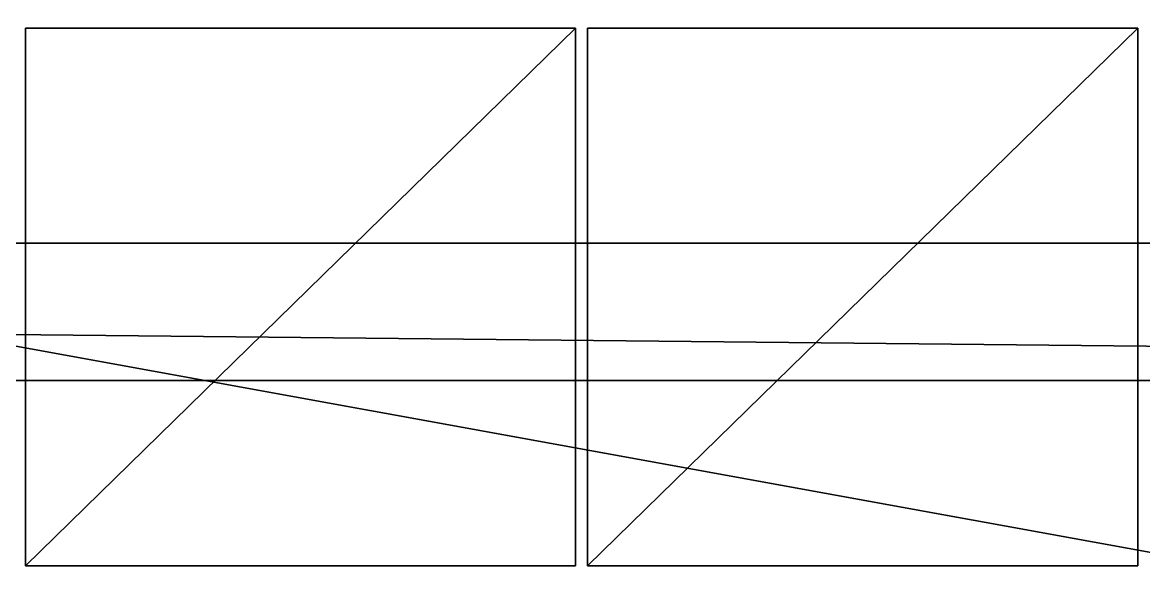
# Model space of a CAD drawing. Header units: millimetres. Extents: x -3100 to 14040, y -1280 to 1295.
# Drawn here: x 9399 to 10542, y -665 to -105 of the extents above; entities that cross this region are included whole.
import ezdxf

# ---------------------------------------------------------------- set-up
doc = ezdxf.new("R2010")
doc.units = ezdxf.units.MM

msp = doc.modelspace()

# ---------------------------------------------------------------- linework, layer by layer
at = {"layer": 'CAD_75LAB'}
for points in [[(14040, -1280, 1160), (-40, -1280, 1160), (-40, 1280, 1160)], [(14040, 1280, 1160), (14040, -1280, 1160), (-40, 1280, 1160)], [(14040, -1280, 1250), (-40, 1280, 1250), (-40, -1280, 1250)], [(14040, 1280, 1250), (-40, 1280, 1250), (14040, -1280, 1250)], [(9402, -659, 1253), (9402, -111, 1397), (9402, -111, 1253)], [(9402, -659, 1397), (9402, -111, 1397), (9402, -659, 1253)], [(9963, -111, 1253), (9402, -111, 1253), (9402, -111, 1397)], [(9963, -111, 1397), (9963, -111, 1253), (9402, -111, 1397)], [(9963, -111, 1253), (9402, -659, 1253), (9402, -111, 1253)], [(9963, -111, 1253), (9963, -659, 1253), (9402, -659, 1253)], [(9963, -111, 1397), (9402, -111, 1397), (9402, -659, 1397)], [(9963, -111, 1397), (9402, -659, 1397), (9963, -659, 1397)], [(9402, -659, 1403), (9402, -111, 1547), (9402, -111, 1403)], [(9402, -659, 1547), (9402, -111, 1547), (9402, -659, 1403)], [(9963, -111, 1403), (9402, -111, 1403), (9402, -111, 1547)], [(9963, -111, 1547), (9963, -111, 1403), (9402, -111, 1547)], [(9963, -111, 1403), (9402, -659, 1403), (9402, -111, 1403)], [(9963, -111, 1403), (9963, -659, 1403), (9402, -659, 1403)], [(9963, -111, 1547), (9402, -111, 1547), (9402, -659, 1547)], [(9963, -111, 1547), (9402, -659, 1547), (9963, -659, 1547)], [(9402, -659, 1553), (9402, -111, 1697), (9402, -111, 1553)], [(9402, -659, 1697), (9402, -111, 1697), (9402, -659, 1553)], [(9963, -111, 1553), (9402, -111, 1553), (9402, -111, 1697)], [(9963, -111, 1697), (9963, -111, 1553), (9402, -111, 1697)], [(9963, -111, 1553), (9402, -659, 1553), (9402, -111, 1553)], [(9963, -111, 1553), (9963, -659, 1553), (9402, -659, 1553)], [(9963, -111, 1697), (9402, -111, 1697), (9402, -659, 1697)], [(9963, -111, 1697), (9402, -659, 1697), (9963, -659, 1697)], [(9402, -659, 1703), (9402, -111, 1847), (9402, -111, 1703)], [(9402, -659, 1847), (9402, -111, 1847), (9402, -659, 1703)], [(9963, -111, 1703), (9402, -111, 1703), (9402, -111, 1847)], [(9963, -111, 1847), (9963, -111, 1703), (9402, -111, 1847)], [(9963, -111, 1703), (9402, -659, 1703), (9402, -111, 1703)], [(9963, -111, 1703), (9963, -659, 1703), (9402, -659, 1703)], [(9963, -111, 1847), (9402, -111, 1847), (9402, -659, 1847)], [(9963, -111, 1847), (9402, -659, 1847), (9963, -659, 1847)], [(9402, -659, 1853), (9402, -111, 1997), (9402, -111, 1853)], [(9402, -659, 1997), (9402, -111, 1997), (9402, -659, 1853)], [(9963, -111, 1853), (9402, -111, 1853), (9402, -111, 1997)], [(9963, -111, 1997), (9963, -111, 1853), (9402, -111, 1997)], [(9963, -111, 1853), (9402, -659, 1853), (9402, -111, 1853)], [(9963, -111, 1853), (9963, -659, 1853), (9402, -659, 1853)], [(9963, -111, 1997), (9402, -111, 1997), (9402, -659, 1997)], [(9963, -111, 1997), (9402, -659, 1997), (9963, -659, 1997)], [(9402, -659, 2003), (9402, -111, 2147), (9402, -111, 2003)], [(9402, -659, 2147), (9402, -111, 2147), (9402, -659, 2003)], [(9963, -111, 2003), (9402, -111, 2003), (9402, -111, 2147)], [(9963, -111, 2147), (9963, -111, 2003), (9402, -111, 2147)], [(9963, -111, 2003), (9402, -659, 2003), (9402, -111, 2003)], [(9963, -111, 2003), (9963, -659, 2003), (9402, -659, 2003)], [(9963, -111, 2147), (9402, -111, 2147), (9402, -659, 2147)], [(9963, -111, 2147), (9402, -659, 2147), (9963, -659, 2147)], [(9402, -659, 2153), (9402, -111, 2297), (9402, -111, 2153)], [(9402, -659, 2297), (9402, -111, 2297), (9402, -659, 2153)], [(9963, -111, 2153), (9402, -111, 2153), (9402, -111, 2297)], [(9963, -111, 2297), (9963, -111, 2153), (9402, -111, 2297)], [(9963, -111, 2153), (9402, -659, 2153), (9402, -111, 2153)], [(9963, -111, 2153), (9963, -659, 2153), (9402, -659, 2153)], [(9963, -111, 2297), (9402, -111, 2297), (9402, -659, 2297)], [(9963, -111, 2297), (9402, -659, 2297), (9963, -659, 2297)], [(9402, -659, 2303), (9402, -111, 2447), (9402, -111, 2303)], [(9402, -659, 2447), (9402, -111, 2447), (9402, -659, 2303)], [(9963, -111, 2303), (9402, -111, 2303), (9402, -111, 2447)], [(9963, -111, 2447), (9963, -111, 2303), (9402, -111, 2447)], [(9963, -111, 2303), (9402, -659, 2303), (9402, -111, 2303)], [(9963, -111, 2303), (9963, -659, 2303), (9402, -659, 2303)], [(9963, -111, 2447), (9402, -111, 2447), (9402, -659, 2447)], [(9963, -111, 2447), (9402, -659, 2447), (9963, -659, 2447)], [(9402, -659, 2453), (9402, -111, 2597), (9402, -111, 2453)], [(9402, -659, 2597), (9402, -111, 2597), (9402, -659, 2453)], [(9963, -111, 2453), (9402, -111, 2453), (9402, -111, 2597)], [(9963, -111, 2597), (9963, -111, 2453), (9402, -111, 2597)], [(9963, -111, 2453), (9402, -659, 2453), (9402, -111, 2453)], [(9963, -111, 2453), (9963, -659, 2453), (9402, -659, 2453)], [(9963, -111, 2597), (9402, -111, 2597), (9402, -659, 2597)], [(9963, -111, 2597), (9402, -659, 2597), (9963, -659, 2597)], [(9402, -659, 2603), (9402, -111, 2747), (9402, -111, 2603)], [(9402, -659, 2747), (9402, -111, 2747), (9402, -659, 2603)], [(9963, -111, 2603), (9402, -111, 2603), (9402, -111, 2747)], [(9963, -111, 2747), (9963, -111, 2603), (9402, -111, 2747)], [(9963, -111, 2603), (9402, -659, 2603), (9402, -111, 2603)], [(9963, -111, 2603), (9963, -659, 2603), (9402, -659, 2603)], [(9963, -111, 2747), (9402, -111, 2747), (9402, -659, 2747)], [(9963, -111, 2747), (9402, -659, 2747), (9963, -659, 2747)], [(9402, -659, 2753), (9402, -111, 2897), (9402, -111, 2753)], [(9402, -659, 2897), (9402, -111, 2897), (9402, -659, 2753)], [(9963, -111, 2753), (9402, -111, 2753), (9402, -111, 2897)], [(9963, -111, 2897), (9963, -111, 2753), (9402, -111, 2897)], [(9963, -111, 2753), (9402, -659, 2753), (9402, -111, 2753)], [(9963, -111, 2753), (9963, -659, 2753), (9402, -659, 2753)], [(9963, -111, 2897), (9402, -111, 2897), (9402, -659, 2897)], [(9963, -111, 2897), (9402, -659, 2897), (9963, -659, 2897)], [(9402, -659, 2903), (9402, -111, 3047), (9402, -111, 2903)], [(9402, -659, 3047), (9402, -111, 3047), (9402, -659, 2903)], [(9963, -111, 2903), (9402, -111, 2903), (9402, -111, 3047)], [(9963, -111, 3047), (9963, -111, 2903), (9402, -111, 3047)], [(9963, -111, 2903), (9402, -659, 2903), (9402, -111, 2903)], [(9963, -111, 2903), (9963, -659, 2903), (9402, -659, 2903)], [(9963, -111, 3047), (9402, -111, 3047), (9402, -659, 3047)], [(9963, -111, 3047), (9402, -659, 3047), (9963, -659, 3047)], [(9402, -659, 3053), (9402, -111, 3197), (9402, -111, 3053)], [(9402, -659, 3197), (9402, -111, 3197), (9402, -659, 3053)], [(9963, -111, 3053), (9402, -111, 3053), (9402, -111, 3197)], [(9963, -111, 3197), (9963, -111, 3053), (9402, -111, 3197)], [(9963, -111, 3053), (9402, -659, 3053), (9402, -111, 3053)], [(9963, -111, 3053), (9963, -659, 3053), (9402, -659, 3053)], [(9963, -111, 3197), (9402, -111, 3197), (9402, -659, 3197)], [(9963, -111, 3197), (9402, -659, 3197), (9963, -659, 3197)], [(9402, -659, 3203), (9402, -111, 3347), (9402, -111, 3203)], [(9402, -659, 3347), (9402, -111, 3347), (9402, -659, 3203)], [(9963, -111, 3203), (9402, -111, 3203), (9402, -111, 3347)], [(9963, -111, 3347), (9963, -111, 3203), (9402, -111, 3347)], [(9963, -111, 3203), (9402, -659, 3203), (9402, -111, 3203)], [(9963, -111, 3203), (9963, -659, 3203), (9402, -659, 3203)], [(9963, -111, 3347), (9402, -111, 3347), (9402, -659, 3347)], [(9963, -111, 3347), (9402, -659, 3347), (9963, -659, 3347)], [(9402, -659, 3353), (9402, -111, 3497), (9402, -111, 3353)], [(9402, -659, 3497), (9402, -111, 3497), (9402, -659, 3353)], [(9963, -111, 3353), (9402, -111, 3353), (9402, -111, 3497)], [(9963, -111, 3497), (9963, -111, 3353), (9402, -111, 3497)], [(9963, -111, 3353), (9402, -659, 3353), (9402, -111, 3353)], [(9963, -111, 3353), (9963, -659, 3353), (9402, -659, 3353)], [(9963, -111, 3497), (9402, -111, 3497), (9402, -659, 3497)], [(9963, -111, 3497), (9402, -659, 3497), (9963, -659, 3497)], [(9402, -659, 3503), (9402, -111, 3647), (9402, -111, 3503)], [(9402, -659, 3647), (9402, -111, 3647), (9402, -659, 3503)], [(9963, -111, 3503), (9402, -111, 3503), (9402, -111, 3647)], [(9963, -111, 3647), (9963, -111, 3503), (9402, -111, 3647)], [(9963, -111, 3503), (9402, -659, 3503), (9402, -111, 3503)], [(9963, -111, 3503), (9963, -659, 3503), (9402, -659, 3503)], [(9963, -111, 3647), (9402, -111, 3647), (9402, -659, 3647)], [(9963, -111, 3647), (9402, -659, 3647), (9963, -659, 3647)], [(9402, -659, 3653), (9402, -111, 3797), (9402, -111, 3653)], [(9402, -659, 3797), (9402, -111, 3797), (9402, -659, 3653)], [(9963, -111, 3653), (9402, -111, 3653), (9402, -111, 3797)], [(9963, -111, 3797), (9963, -111, 3653), (9402, -111, 3797)], [(9963, -111, 3653), (9402, -659, 3653), (9402, -111, 3653)], [(9963, -111, 3653), (9963, -659, 3653), (9402, -659, 3653)], [(9963, -111, 3797), (9402, -111, 3797), (9402, -659, 3797)], [(9963, -111, 3797), (9402, -659, 3797), (9963, -659, 3797)], [(9963, -659, 1253), (9963, -111, 1253), (9963, -111, 1397)], [(9963, -659, 1397), (9963, -659, 1253), (9963, -111, 1397)], [(9963, -659, 1403), (9963, -111, 1403), (9963, -111, 1547)], [(9963, -659, 1547), (9963, -659, 1403), (9963, -111, 1547)], [(9963, -659, 1553), (9963, -111, 1553), (9963, -111, 1697)], [(9963, -659, 1697), (9963, -659, 1553), (9963, -111, 1697)], [(9963, -659, 1703), (9963, -111, 1703), (9963, -111, 1847)], [(9963, -659, 1847), (9963, -659, 1703), (9963, -111, 1847)], [(9963, -659, 1853), (9963, -111, 1853), (9963, -111, 1997)], [(9963, -659, 1997), (9963, -659, 1853), (9963, -111, 1997)], [(9963, -659, 2003), (9963, -111, 2003), (9963, -111, 2147)], [(9963, -659, 2147), (9963, -659, 2003), (9963, -111, 2147)], [(9963, -659, 2153), (9963, -111, 2153), (9963, -111, 2297)], [(9963, -659, 2297), (9963, -659, 2153), (9963, -111, 2297)], [(9963, -659, 2303), (9963, -111, 2303), (9963, -111, 2447)], [(9963, -659, 2447), (9963, -659, 2303), (9963, -111, 2447)], [(9963, -659, 2453), (9963, -111, 2453), (9963, -111, 2597)], [(9963, -659, 2597), (9963, -659, 2453), (9963, -111, 2597)], [(9963, -659, 2603), (9963, -111, 2603), (9963, -111, 2747)], [(9963, -659, 2747), (9963, -659, 2603), (9963, -111, 2747)], [(9963, -659, 2753), (9963, -111, 2753), (9963, -111, 2897)], [(9963, -659, 2897), (9963, -659, 2753), (9963, -111, 2897)], [(9963, -659, 2903), (9963, -111, 2903), (9963, -111, 3047)], [(9963, -659, 3047), (9963, -659, 2903), (9963, -111, 3047)], [(9963, -659, 3053), (9963, -111, 3053), (9963, -111, 3197)], [(9963, -659, 3197), (9963, -659, 3053), (9963, -111, 3197)], [(9963, -659, 3203), (9963, -111, 3203), (9963, -111, 3347)], [(9963, -659, 3347), (9963, -659, 3203), (9963, -111, 3347)], [(9963, -659, 3353), (9963, -111, 3353), (9963, -111, 3497)], [(9963, -659, 3497), (9963, -659, 3353), (9963, -111, 3497)], [(9963, -659, 3503), (9963, -111, 3503), (9963, -111, 3647)], [(9963, -659, 3647), (9963, -659, 3503), (9963, -111, 3647)], [(9963, -659, 3653), (9963, -111, 3653), (9963, -111, 3797)], [(9963, -659, 3797), (9963, -659, 3653), (9963, -111, 3797)], [(9975, -659, 1253), (9975, -111, 1397), (9975, -111, 1253)], [(9975, -659, 1397), (9975, -111, 1397), (9975, -659, 1253)], [(10536, -111, 1253), (9975, -111, 1253), (9975, -111, 1397)], [(10536, -111, 1397), (10536, -111, 1253), (9975, -111, 1397)], [(10536, -111, 1253), (9975, -659, 1253), (9975, -111, 1253)], [(10536, -111, 1253), (10536, -659, 1253), (9975, -659, 1253)], [(10536, -111, 1397), (9975, -111, 1397), (9975, -659, 1397)], [(10536, -111, 1397), (9975, -659, 1397), (10536, -659, 1397)], [(9975, -659, 1403), (9975, -111, 1547), (9975, -111, 1403)], [(9975, -659, 1547), (9975, -111, 1547), (9975, -659, 1403)], [(10536, -111, 1403), (9975, -111, 1403), (9975, -111, 1547)], [(10536, -111, 1547), (10536, -111, 1403), (9975, -111, 1547)], [(10536, -111, 1403), (9975, -659, 1403), (9975, -111, 1403)], [(10536, -111, 1403), (10536, -659, 1403), (9975, -659, 1403)], [(10536, -111, 1547), (9975, -111, 1547), (9975, -659, 1547)], [(10536, -111, 1547), (9975, -659, 1547), (10536, -659, 1547)], [(9975, -659, 1553), (9975, -111, 1697), (9975, -111, 1553)], [(9975, -659, 1697), (9975, -111, 1697), (9975, -659, 1553)], [(10536, -111, 1553), (9975, -111, 1553), (9975, -111, 1697)], [(10536, -111, 1697), (10536, -111, 1553), (9975, -111, 1697)], [(10536, -111, 1553), (9975, -659, 1553), (9975, -111, 1553)], [(10536, -111, 1553), (10536, -659, 1553), (9975, -659, 1553)], [(10536, -111, 1697), (9975, -111, 1697), (9975, -659, 1697)], [(10536, -111, 1697), (9975, -659, 1697), (10536, -659, 1697)], [(9975, -659, 1703), (9975, -111, 1847), (9975, -111, 1703)], [(9975, -659, 1847), (9975, -111, 1847), (9975, -659, 1703)], [(10536, -111, 1703), (9975, -111, 1703), (9975, -111, 1847)], [(10536, -111, 1847), (10536, -111, 1703), (9975, -111, 1847)], [(10536, -111, 1703), (9975, -659, 1703), (9975, -111, 1703)], [(10536, -111, 1703), (10536, -659, 1703), (9975, -659, 1703)], [(10536, -111, 1847), (9975, -111, 1847), (9975, -659, 1847)], [(10536, -111, 1847), (9975, -659, 1847), (10536, -659, 1847)], [(9975, -659, 1853), (9975, -111, 1997), (9975, -111, 1853)], [(9975, -659, 1997), (9975, -111, 1997), (9975, -659, 1853)], [(10536, -111, 1853), (9975, -111, 1853), (9975, -111, 1997)], [(10536, -111, 1997), (10536, -111, 1853), (9975, -111, 1997)], [(10536, -111, 1853), (9975, -659, 1853), (9975, -111, 1853)], [(10536, -111, 1853), (10536, -659, 1853), (9975, -659, 1853)], [(10536, -111, 1997), (9975, -111, 1997), (9975, -659, 1997)], [(10536, -111, 1997), (9975, -659, 1997), (10536, -659, 1997)], [(9975, -659, 2003), (9975, -111, 2147), (9975, -111, 2003)], [(9975, -659, 2147), (9975, -111, 2147), (9975, -659, 2003)], [(10536, -111, 2003), (9975, -111, 2003), (9975, -111, 2147)], [(10536, -111, 2147), (10536, -111, 2003), (9975, -111, 2147)], [(10536, -111, 2003), (9975, -659, 2003), (9975, -111, 2003)], [(10536, -111, 2003), (10536, -659, 2003), (9975, -659, 2003)], [(10536, -111, 2147), (9975, -111, 2147), (9975, -659, 2147)], [(10536, -111, 2147), (9975, -659, 2147), (10536, -659, 2147)], [(9975, -659, 2153), (9975, -111, 2297), (9975, -111, 2153)], [(9975, -659, 2297), (9975, -111, 2297), (9975, -659, 2153)], [(10536, -111, 2153), (9975, -111, 2153), (9975, -111, 2297)], [(10536, -111, 2297), (10536, -111, 2153), (9975, -111, 2297)], [(10536, -111, 2153), (9975, -659, 2153), (9975, -111, 2153)], [(10536, -111, 2153), (10536, -659, 2153), (9975, -659, 2153)], [(10536, -111, 2297), (9975, -111, 2297), (9975, -659, 2297)], [(10536, -111, 2297), (9975, -659, 2297), (10536, -659, 2297)], [(9975, -659, 2303), (9975, -111, 2447), (9975, -111, 2303)], [(9975, -659, 2447), (9975, -111, 2447), (9975, -659, 2303)], [(10536, -111, 2303), (9975, -111, 2303), (9975, -111, 2447)], [(10536, -111, 2447), (10536, -111, 2303), (9975, -111, 2447)], [(10536, -111, 2303), (9975, -659, 2303), (9975, -111, 2303)], [(10536, -111, 2303), (10536, -659, 2303), (9975, -659, 2303)], [(10536, -111, 2447), (9975, -111, 2447), (9975, -659, 2447)], [(10536, -111, 2447), (9975, -659, 2447), (10536, -659, 2447)], [(9975, -659, 2453), (9975, -111, 2597), (9975, -111, 2453)], [(9975, -659, 2597), (9975, -111, 2597), (9975, -659, 2453)], [(10536, -111, 2453), (9975, -111, 2453), (9975, -111, 2597)], [(10536, -111, 2597), (10536, -111, 2453), (9975, -111, 2597)], [(10536, -111, 2453), (9975, -659, 2453), (9975, -111, 2453)], [(10536, -111, 2453), (10536, -659, 2453), (9975, -659, 2453)], [(10536, -111, 2597), (9975, -111, 2597), (9975, -659, 2597)], [(10536, -111, 2597), (9975, -659, 2597), (10536, -659, 2597)], [(9975, -659, 2603), (9975, -111, 2747), (9975, -111, 2603)], [(9975, -659, 2747), (9975, -111, 2747), (9975, -659, 2603)], [(10536, -111, 2603), (9975, -111, 2603), (9975, -111, 2747)], [(10536, -111, 2747), (10536, -111, 2603), (9975, -111, 2747)], [(10536, -111, 2603), (9975, -659, 2603), (9975, -111, 2603)], [(10536, -111, 2603), (10536, -659, 2603), (9975, -659, 2603)], [(10536, -111, 2747), (9975, -111, 2747), (9975, -659, 2747)], [(10536, -111, 2747), (9975, -659, 2747), (10536, -659, 2747)], [(9975, -659, 2753), (9975, -111, 2897), (9975, -111, 2753)], [(9975, -659, 2897), (9975, -111, 2897), (9975, -659, 2753)], [(10536, -111, 2753), (9975, -111, 2753), (9975, -111, 2897)], [(10536, -111, 2897), (10536, -111, 2753), (9975, -111, 2897)], [(10536, -111, 2753), (9975, -659, 2753), (9975, -111, 2753)], [(10536, -111, 2753), (10536, -659, 2753), (9975, -659, 2753)], [(10536, -111, 2897), (9975, -111, 2897), (9975, -659, 2897)], [(10536, -111, 2897), (9975, -659, 2897), (10536, -659, 2897)], [(9975, -659, 2903), (9975, -111, 3047), (9975, -111, 2903)], [(9975, -659, 3047), (9975, -111, 3047), (9975, -659, 2903)], [(10536, -111, 2903), (9975, -111, 2903), (9975, -111, 3047)], [(10536, -111, 3047), (10536, -111, 2903), (9975, -111, 3047)], [(10536, -111, 2903), (9975, -659, 2903), (9975, -111, 2903)], [(10536, -111, 2903), (10536, -659, 2903), (9975, -659, 2903)], [(10536, -111, 3047), (9975, -111, 3047), (9975, -659, 3047)], [(10536, -111, 3047), (9975, -659, 3047), (10536, -659, 3047)], [(9975, -659, 3053), (9975, -111, 3197), (9975, -111, 3053)], [(9975, -659, 3197), (9975, -111, 3197), (9975, -659, 3053)], [(10536, -111, 3053), (9975, -111, 3053), (9975, -111, 3197)], [(10536, -111, 3197), (10536, -111, 3053), (9975, -111, 3197)], [(10536, -111, 3053), (9975, -659, 3053), (9975, -111, 3053)], [(10536, -111, 3053), (10536, -659, 3053), (9975, -659, 3053)], [(10536, -111, 3197), (9975, -111, 3197), (9975, -659, 3197)], [(10536, -111, 3197), (9975, -659, 3197), (10536, -659, 3197)], [(9975, -659, 3203), (9975, -111, 3347), (9975, -111, 3203)], [(9975, -659, 3347), (9975, -111, 3347), (9975, -659, 3203)], [(10536, -111, 3203), (9975, -111, 3203), (9975, -111, 3347)], [(10536, -111, 3347), (10536, -111, 3203), (9975, -111, 3347)], [(10536, -111, 3203), (9975, -659, 3203), (9975, -111, 3203)], [(10536, -111, 3203), (10536, -659, 3203), (9975, -659, 3203)], [(10536, -111, 3347), (9975, -111, 3347), (9975, -659, 3347)], [(10536, -111, 3347), (9975, -659, 3347), (10536, -659, 3347)], [(9975, -659, 3353), (9975, -111, 3497), (9975, -111, 3353)], [(9975, -659, 3497), (9975, -111, 3497), (9975, -659, 3353)], [(10536, -111, 3353), (9975, -111, 3353), (9975, -111, 3497)], [(10536, -111, 3497), (10536, -111, 3353), (9975, -111, 3497)], [(10536, -111, 3353), (9975, -659, 3353), (9975, -111, 3353)], [(10536, -111, 3353), (10536, -659, 3353), (9975, -659, 3353)], [(10536, -111, 3497), (9975, -111, 3497), (9975, -659, 3497)], [(10536, -111, 3497), (9975, -659, 3497), (10536, -659, 3497)], [(9975, -659, 3503), (9975, -111, 3647), (9975, -111, 3503)], [(9975, -659, 3647), (9975, -111, 3647), (9975, -659, 3503)], [(10536, -111, 3503), (9975, -111, 3503), (9975, -111, 3647)], [(10536, -111, 3647), (10536, -111, 3503), (9975, -111, 3647)], [(10536, -111, 3503), (9975, -659, 3503), (9975, -111, 3503)], [(10536, -111, 3503), (10536, -659, 3503), (9975, -659, 3503)], [(10536, -111, 3647), (9975, -111, 3647), (9975, -659, 3647)], [(10536, -111, 3647), (9975, -659, 3647), (10536, -659, 3647)], [(9975, -659, 3653), (9975, -111, 3797), (9975, -111, 3653)], [(9975, -659, 3797), (9975, -111, 3797), (9975, -659, 3653)], [(10536, -111, 3653), (9975, -111, 3653), (9975, -111, 3797)], [(10536, -111, 3797), (10536, -111, 3653), (9975, -111, 3797)], [(10536, -111, 3653), (9975, -659, 3653), (9975, -111, 3653)], [(10536, -111, 3653), (10536, -659, 3653), (9975, -659, 3653)], [(10536, -111, 3797), (9975, -111, 3797), (9975, -659, 3797)], [(10536, -111, 3797), (9975, -659, 3797), (10536, -659, 3797)], [(10536, -659, 1253), (10536, -111, 1253), (10536, -111, 1397)], [(10536, -659, 1397), (10536, -659, 1253), (10536, -111, 1397)], [(10536, -659, 1403), (10536, -111, 1403), (10536, -111, 1547)], [(10536, -659, 1547), (10536, -659, 1403), (10536, -111, 1547)], [(10536, -659, 1553), (10536, -111, 1553), (10536, -111, 1697)], [(10536, -659, 1697), (10536, -659, 1553), (10536, -111, 1697)], [(10536, -659, 1703), (10536, -111, 1703), (10536, -111, 1847)], [(10536, -659, 1847), (10536, -659, 1703), (10536, -111, 1847)], [(10536, -659, 1853), (10536, -111, 1853), (10536, -111, 1997)], [(10536, -659, 1997), (10536, -659, 1853), (10536, -111, 1997)], [(10536, -659, 2003), (10536, -111, 2003), (10536, -111, 2147)], [(10536, -659, 2147), (10536, -659, 2003), (10536, -111, 2147)], [(10536, -659, 2153), (10536, -111, 2153), (10536, -111, 2297)], [(10536, -659, 2297), (10536, -659, 2153), (10536, -111, 2297)], [(10536, -659, 2303), (10536, -111, 2303), (10536, -111, 2447)], [(10536, -659, 2447), (10536, -659, 2303), (10536, -111, 2447)], [(10536, -659, 2453), (10536, -111, 2453), (10536, -111, 2597)], [(10536, -659, 2597), (10536, -659, 2453), (10536, -111, 2597)], [(10536, -659, 2603), (10536, -111, 2603), (10536, -111, 2747)], [(10536, -659, 2747), (10536, -659, 2603), (10536, -111, 2747)], [(10536, -659, 2753), (10536, -111, 2753), (10536, -111, 2897)], [(10536, -659, 2897), (10536, -659, 2753), (10536, -111, 2897)], [(10536, -659, 2903), (10536, -111, 2903), (10536, -111, 3047)], [(10536, -659, 3047), (10536, -659, 2903), (10536, -111, 3047)], [(10536, -659, 3053), (10536, -111, 3053), (10536, -111, 3197)], [(10536, -659, 3197), (10536, -659, 3053), (10536, -111, 3197)], [(10536, -659, 3203), (10536, -111, 3203), (10536, -111, 3347)], [(10536, -659, 3347), (10536, -659, 3203), (10536, -111, 3347)], [(10536, -659, 3353), (10536, -111, 3353), (10536, -111, 3497)], [(10536, -659, 3497), (10536, -659, 3353), (10536, -111, 3497)], [(10536, -659, 3503), (10536, -111, 3503), (10536, -111, 3647)], [(10536, -659, 3647), (10536, -659, 3503), (10536, -111, 3647)], [(10536, -659, 3653), (10536, -111, 3653), (10536, -111, 3797)], [(10536, -659, 3797), (10536, -659, 3653), (10536, -111, 3797)], [(13960, -330, 1160), (13960, -330, 910), (300, -330, 910)], [(13960, -330, 1160), (300, -330, 910), (300, -330, 1160)], [(13960, -470, 910), (300, -470, 910), (300, -330, 910)], [(13960, -330, 910), (13960, -470, 910), (300, -330, 910)], [(13960, -470, 1160), (300, -330, 1160), (300, -470, 1160)], [(13960, -330, 1160), (300, -330, 1160), (13960, -470, 1160)], [(13960, -470, 1160), (300, -470, 910), (13960, -470, 910)], [(13960, -470, 1160), (300, -470, 1160), (300, -470, 910)], [(9963, -659, 1253), (9402, -659, 1397), (9402, -659, 1253)], [(9963, -659, 1397), (9402, -659, 1397), (9963, -659, 1253)], [(9963, -659, 1403), (9402, -659, 1547), (9402, -659, 1403)], [(9963, -659, 1547), (9402, -659, 1547), (9963, -659, 1403)], [(9963, -659, 1553), (9402, -659, 1697), (9402, -659, 1553)], [(9963, -659, 1697), (9402, -659, 1697), (9963, -659, 1553)], [(9963, -659, 1703), (9402, -659, 1847), (9402, -659, 1703)], [(9963, -659, 1847), (9402, -659, 1847), (9963, -659, 1703)], [(9963, -659, 1853), (9402, -659, 1997), (9402, -659, 1853)], [(9963, -659, 1997), (9402, -659, 1997), (9963, -659, 1853)], [(9963, -659, 2003), (9402, -659, 2147), (9402, -659, 2003)], [(9963, -659, 2147), (9402, -659, 2147), (9963, -659, 2003)], [(9963, -659, 2153), (9402, -659, 2297), (9402, -659, 2153)], [(9963, -659, 2297), (9402, -659, 2297), (9963, -659, 2153)], [(9963, -659, 2303), (9402, -659, 2447), (9402, -659, 2303)], [(9963, -659, 2447), (9402, -659, 2447), (9963, -659, 2303)], [(9963, -659, 2453), (9402, -659, 2597), (9402, -659, 2453)], [(9963, -659, 2597), (9402, -659, 2597), (9963, -659, 2453)], [(9963, -659, 2603), (9402, -659, 2747), (9402, -659, 2603)], [(9963, -659, 2747), (9402, -659, 2747), (9963, -659, 2603)], [(9963, -659, 2753), (9402, -659, 2897), (9402, -659, 2753)], [(9963, -659, 2897), (9402, -659, 2897), (9963, -659, 2753)], [(9963, -659, 2903), (9402, -659, 3047), (9402, -659, 2903)], [(9963, -659, 3047), (9402, -659, 3047), (9963, -659, 2903)], [(9963, -659, 3053), (9402, -659, 3197), (9402, -659, 3053)], [(9963, -659, 3197), (9402, -659, 3197), (9963, -659, 3053)], [(9963, -659, 3203), (9402, -659, 3347), (9402, -659, 3203)], [(9963, -659, 3347), (9402, -659, 3347), (9963, -659, 3203)], [(9963, -659, 3353), (9402, -659, 3497), (9402, -659, 3353)], [(9963, -659, 3497), (9402, -659, 3497), (9963, -659, 3353)], [(9963, -659, 3503), (9402, -659, 3647), (9402, -659, 3503)], [(9963, -659, 3647), (9402, -659, 3647), (9963, -659, 3503)], [(9963, -659, 3653), (9402, -659, 3797), (9402, -659, 3653)], [(9963, -659, 3797), (9402, -659, 3797), (9963, -659, 3653)], [(10536, -659, 1253), (9975, -659, 1397), (9975, -659, 1253)], [(10536, -659, 1397), (9975, -659, 1397), (10536, -659, 1253)], [(10536, -659, 1403), (9975, -659, 1547), (9975, -659, 1403)], [(10536, -659, 1547), (9975, -659, 1547), (10536, -659, 1403)], [(10536, -659, 1553), (9975, -659, 1697), (9975, -659, 1553)], [(10536, -659, 1697), (9975, -659, 1697), (10536, -659, 1553)], [(10536, -659, 1703), (9975, -659, 1847), (9975, -659, 1703)], [(10536, -659, 1847), (9975, -659, 1847), (10536, -659, 1703)], [(10536, -659, 1853), (9975, -659, 1997), (9975, -659, 1853)], [(10536, -659, 1997), (9975, -659, 1997), (10536, -659, 1853)], [(10536, -659, 2003), (9975, -659, 2147), (9975, -659, 2003)], [(10536, -659, 2147), (9975, -659, 2147), (10536, -659, 2003)], [(10536, -659, 2153), (9975, -659, 2297), (9975, -659, 2153)], [(10536, -659, 2297), (9975, -659, 2297), (10536, -659, 2153)], [(10536, -659, 2303), (9975, -659, 2447), (9975, -659, 2303)], [(10536, -659, 2447), (9975, -659, 2447), (10536, -659, 2303)], [(10536, -659, 2453), (9975, -659, 2597), (9975, -659, 2453)], [(10536, -659, 2597), (9975, -659, 2597), (10536, -659, 2453)], [(10536, -659, 2603), (9975, -659, 2747), (9975, -659, 2603)], [(10536, -659, 2747), (9975, -659, 2747), (10536, -659, 2603)], [(10536, -659, 2753), (9975, -659, 2897), (9975, -659, 2753)], [(10536, -659, 2897), (9975, -659, 2897), (10536, -659, 2753)], [(10536, -659, 2903), (9975, -659, 3047), (9975, -659, 2903)], [(10536, -659, 3047), (9975, -659, 3047), (10536, -659, 2903)], [(10536, -659, 3053), (9975, -659, 3197), (9975, -659, 3053)], [(10536, -659, 3197), (9975, -659, 3197), (10536, -659, 3053)], [(10536, -659, 3203), (9975, -659, 3347), (9975, -659, 3203)], [(10536, -659, 3347), (9975, -659, 3347), (10536, -659, 3203)], [(10536, -659, 3353), (9975, -659, 3497), (9975, -659, 3353)], [(10536, -659, 3497), (9975, -659, 3497), (10536, -659, 3353)], [(10536, -659, 3503), (9975, -659, 3647), (9975, -659, 3503)], [(10536, -659, 3647), (9975, -659, 3647), (10536, -659, 3503)], [(10536, -659, 3653), (9975, -659, 3797), (9975, -659, 3653)], [(10536, -659, 3797), (9975, -659, 3797), (10536, -659, 3653)]]:
    msp.add_3dface(points, dxfattribs=at)

doc.saveas('drawing.dxf')
